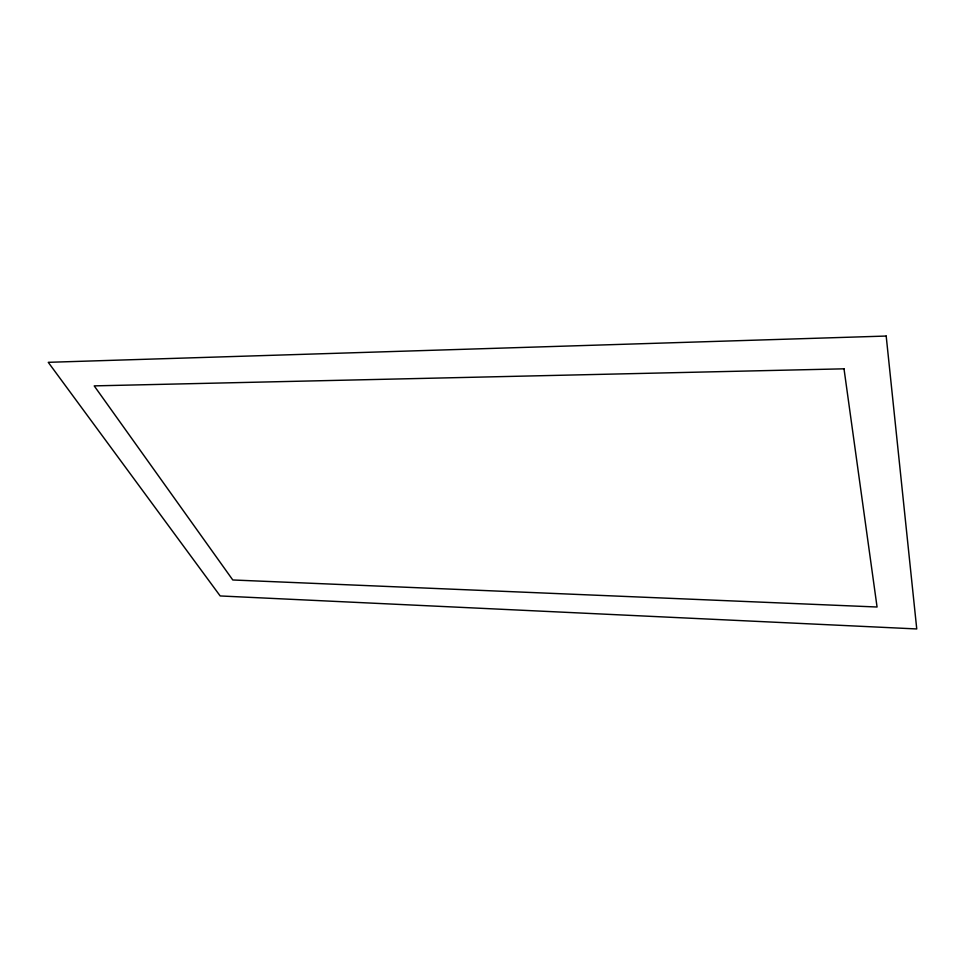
<?xml version="1.0" encoding="UTF-8"?>
<svg xmlns="http://www.w3.org/2000/svg" width="965" height="965" viewBox="0 0 965 965"><rect width="100%" height="100%" fill="white"/><g stroke="black" fill="none" stroke-linecap="round" stroke-linejoin="round"><path stroke-width="1.45" d="M886.184 336.049L48.25 362.321L220.177 595.948L916.75 628.951L886.184 336.049M844.013 368.823L94.196 385.879L232.782 579.977L877.064 607.009L844.013 368.823"/></g></svg>
